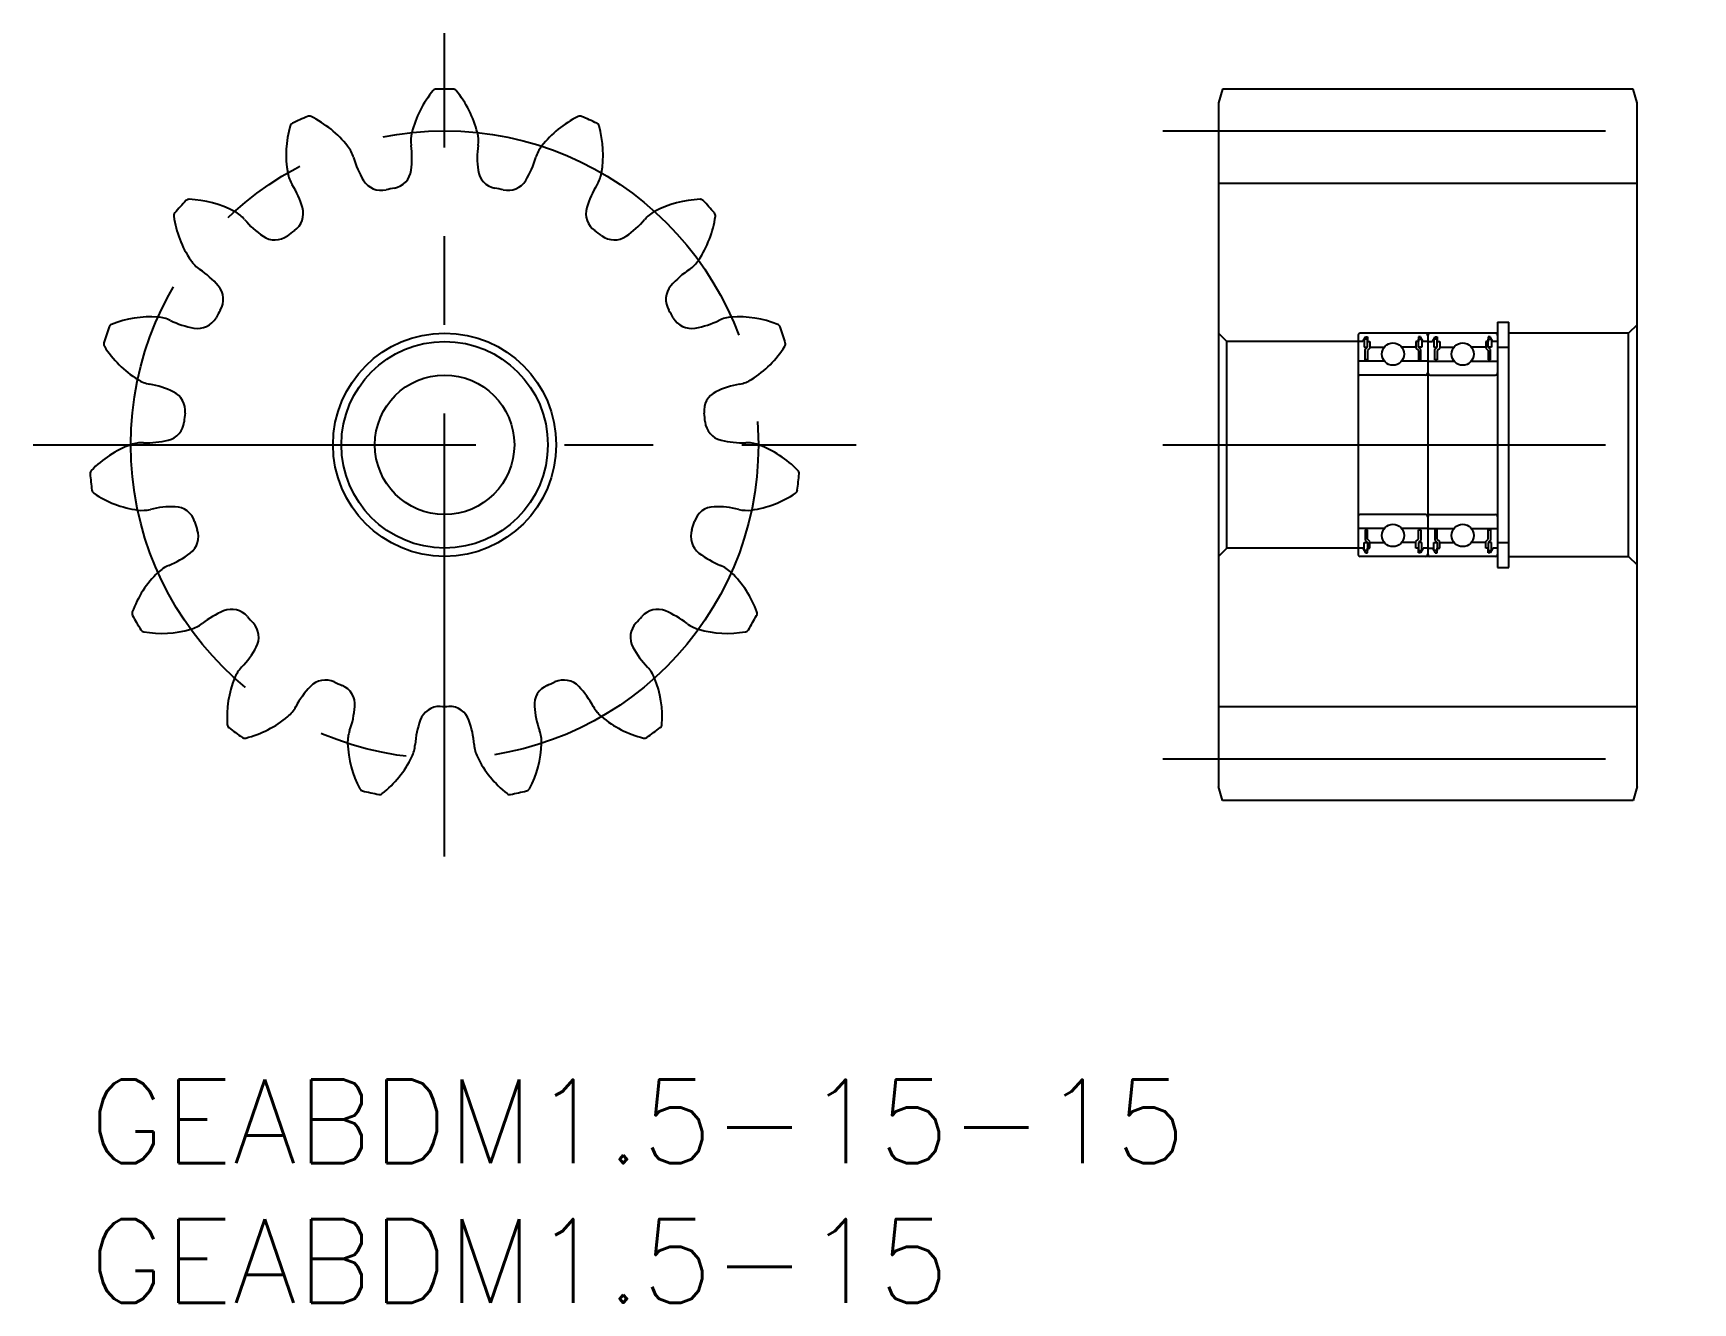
# Model space of a CAD drawing. Extents: x -2 to 57.5, y -8 to 37.5.
import ezdxf

# ---------------------------------------------------------------- set-up
doc = ezdxf.new("R2010")
doc.units = 0
doc.header["$LTSCALE"] = 0.5
doc.linetypes.add('CENTER', pattern=[50.8, 31.75, -6.35, 6.35, -6.35])
for name, color, linetype in [('MSM_CENTER', 1, 'CENTER'), ('MSM_CONTINUOUS', 7, 'CONTINUOUS'), ('MSM_PART_NUMBER', 7, 'CONTINUOUS')]:
    doc.layers.add(name, color=color, linetype=linetype)
doc.styles.get("Standard").update_dxf_attribs({"font": 'txt.shx', "height": 3, "bigfont": 'bigfont.shx'})

msp = doc.modelspace()

# ---------------------------------------------------------------- linework, layer by layer
at = {"layer": 'MSM_CENTER'}
for p, q in [((12.75, 8), (12.75, 37.5)), ((38.5, 34), (57.5, 34)), ((-2, 22.75), (27.5, 22.75)), ((38.5, 22.75), (57.5, 22.75)), ((38.5, 11.5), (57.5, 11.5))]:
    msp.add_line(p, q, dxfattribs=at)
msp.add_circle((12.75, 22.75), 11.25, dxfattribs=at)
at = {"layer": 'MSM_CONTINUOUS'}
for p, q in [((40.634, 35.5), (40.5, 35)), ((55.366, 35.5), (40.634, 35.5)), ((55.5, 35), (55.366, 35.5)), ((40.5, 35), (40.5, 10.5)), ((55.5, 10.5), (55.5, 35)), ((40.5, 32.125), (55.5, 32.125)), ((50.5, 27.15), (50.5, 18.35)), ((50.5, 27.15), (50.9, 27.15)), ((50.9, 18.35), (50.9, 27.15)), ((55.5, 27.05), (55.2, 26.75)), ((40.8, 26.45), (40.5, 26.75)), ((45.67, 26.45), (40.8, 26.45)), ((40.8, 19.05), (40.8, 26.45)), ((45.5, 26.67), (45.5, 18.83)), ((50.5, 26.75), (45.58, 26.75)), ((45.67, 26.45), (45.768, 26.62)), ((45.719, 26.535), (45.719, 26.25)), ((45.84, 26.535), (45.719, 26.535)), ((45.719, 26.25), (45.84, 26.25)), ((45.755, 26.165), (45.84, 26.25)), ((45.768, 26.62), (45.84, 26.62)), ((45.84, 26.62), (45.84, 26.45)), ((45.84, 26.25), (45.84, 26.535)), ((45.84, 26.45), (45.925, 26.45)), ((45.925, 26.215), (45.84, 26.13)), ((45.925, 26.45), (45.925, 26.215)), ((45.925, 26.28), (45.955, 26.25)), ((45.955, 26.25), (46.438, 26.25)), ((47.545, 26.25), (47.062, 26.25)), ((47.575, 26.28), (47.545, 26.25)), ((47.575, 26.45), (47.575, 26.215)), ((47.66, 26.45), (47.575, 26.45)), ((47.575, 26.215), (47.66, 26.13)), ((47.732, 26.62), (47.66, 26.62)), ((47.66, 26.62), (47.66, 26.45)), ((47.66, 26.535), (47.781, 26.535)), ((47.66, 26.25), (47.66, 26.535)), ((47.745, 26.165), (47.66, 26.25)), ((47.781, 26.25), (47.66, 26.25)), ((47.83, 26.45), (47.732, 26.62)), ((47.781, 26.535), (47.781, 26.25)), ((48, 26.45), (47.83, 26.45)), ((47.987, 26.714), (47.987, 26.714)), ((48, 26.67), (48, 18.83)), ((48, 26.45), (48.17, 26.45)), ((48.013, 26.714), (48.013, 26.714)), ((48.17, 26.45), (48.268, 26.62)), ((48.34, 26.535), (48.219, 26.535)), ((48.219, 26.535), (48.219, 26.25)), ((48.219, 26.25), (48.34, 26.25)), ((48.255, 26.165), (48.34, 26.25)), ((48.268, 26.62), (48.34, 26.62)), ((48.34, 26.62), (48.34, 26.45)), ((48.34, 26.25), (48.34, 26.535)), ((48.34, 26.45), (48.425, 26.45)), ((48.425, 26.215), (48.34, 26.13)), ((48.425, 26.45), (48.425, 26.215)), ((48.425, 26.28), (48.455, 26.25)), ((48.455, 26.25), (48.938, 26.25)), ((50.045, 26.25), (49.562, 26.25)), ((50.075, 26.28), (50.045, 26.25)), ((50.075, 26.45), (50.075, 26.215)), ((50.16, 26.45), (50.075, 26.45)), ((50.075, 26.215), (50.16, 26.13)), ((50.232, 26.62), (50.16, 26.62)), ((50.16, 26.62), (50.16, 26.45)), ((50.16, 26.535), (50.281, 26.535)), ((50.16, 26.25), (50.16, 26.535)), ((50.245, 26.165), (50.16, 26.25)), ((50.281, 26.25), (50.16, 26.25)), ((50.33, 26.45), (50.232, 26.62)), ((50.281, 26.535), (50.281, 26.25)), ((50.5, 26.45), (50.33, 26.45)), ((50.5, 26.25), (50.9, 26.25)), ((55.2, 26.75), (50.9, 26.75)), ((55.2, 18.75), (55.2, 26.75)), ((46.438, 25.75), (45.5, 25.75)), ((45.755, 25.8), (45.755, 26.165)), ((45.84, 25.8), (45.755, 25.8)), ((45.84, 26.13), (45.84, 25.8)), ((48, 25.75), (47.062, 25.75)), ((47.66, 26.13), (47.66, 25.8)), ((47.66, 25.8), (47.745, 25.8)), ((47.745, 25.8), (47.745, 26.165)), ((48, 25.75), (48.938, 25.75)), ((48.255, 25.8), (48.255, 26.165)), ((48.34, 25.8), (48.255, 25.8)), ((48.34, 26.13), (48.34, 25.8)), ((49.562, 25.75), (50.5, 25.75)), ((50.16, 26.13), (50.16, 25.8)), ((50.16, 25.8), (50.245, 25.8)), ((50.245, 25.8), (50.245, 26.165)), ((47.92, 25.25), (45.58, 25.25)), ((48.08, 25.25), (50.42, 25.25)), ((47.92, 20.25), (45.58, 20.25)), ((48.08, 20.25), (50.42, 20.25)), ((46.438, 19.75), (45.5, 19.75)), ((45.84, 19.7), (45.755, 19.7)), ((45.755, 19.7), (45.755, 19.335)), ((45.84, 19.37), (45.84, 19.7)), ((48, 19.75), (47.062, 19.75)), ((47.66, 19.7), (47.745, 19.7)), ((47.66, 19.37), (47.66, 19.7)), ((47.745, 19.7), (47.745, 19.335)), ((48, 19.75), (48.938, 19.75)), ((48.34, 19.7), (48.255, 19.7)), ((48.255, 19.7), (48.255, 19.335)), ((48.34, 19.37), (48.34, 19.7)), ((49.562, 19.75), (50.5, 19.75)), ((50.16, 19.37), (50.16, 19.7)), ((50.16, 19.7), (50.245, 19.7)), ((50.245, 19.7), (50.245, 19.335)), ((40.8, 19.05), (40.5, 18.75)), ((45.67, 19.05), (40.8, 19.05)), ((45.67, 19.05), (45.768, 18.88)), ((45.719, 18.965), (45.719, 19.25)), ((45.719, 19.25), (45.84, 19.25)), ((45.755, 19.335), (45.84, 19.25)), ((45.925, 19.285), (45.84, 19.37)), ((45.84, 19.25), (45.84, 18.965)), ((45.84, 19.05), (45.925, 19.05)), ((45.84, 18.88), (45.84, 19.05)), ((45.925, 19.05), (45.925, 19.285)), ((45.925, 19.22), (45.955, 19.25)), ((45.955, 19.25), (46.438, 19.25)), ((47.545, 19.25), (47.062, 19.25)), ((47.575, 19.22), (47.545, 19.25)), ((47.575, 19.285), (47.66, 19.37)), ((47.575, 19.05), (47.575, 19.285)), ((47.66, 19.05), (47.575, 19.05)), ((47.745, 19.335), (47.66, 19.25)), ((47.66, 19.25), (47.66, 18.965)), ((47.781, 19.25), (47.66, 19.25)), ((47.66, 18.88), (47.66, 19.05)), ((47.83, 19.05), (47.732, 18.88)), ((47.781, 18.965), (47.781, 19.25)), ((48, 19.05), (47.83, 19.05)), ((48, 19.05), (48.17, 19.05)), ((48.17, 19.05), (48.268, 18.88)), ((48.219, 18.965), (48.219, 19.25)), ((48.219, 19.25), (48.34, 19.25)), ((48.255, 19.335), (48.34, 19.25)), ((48.425, 19.285), (48.34, 19.37)), ((48.34, 19.25), (48.34, 18.965)), ((48.34, 19.05), (48.425, 19.05)), ((48.34, 18.88), (48.34, 19.05)), ((48.425, 19.05), (48.425, 19.285)), ((48.425, 19.22), (48.455, 19.25)), ((48.455, 19.25), (48.938, 19.25)), ((50.045, 19.25), (49.562, 19.25)), ((50.075, 19.22), (50.045, 19.25)), ((50.075, 19.285), (50.16, 19.37)), ((50.075, 19.05), (50.075, 19.285)), ((50.16, 19.05), (50.075, 19.05)), ((50.245, 19.335), (50.16, 19.25)), ((50.16, 19.25), (50.16, 18.965)), ((50.281, 19.25), (50.16, 19.25)), ((50.16, 18.88), (50.16, 19.05)), ((50.33, 19.05), (50.232, 18.88)), ((50.281, 18.965), (50.281, 19.25)), ((50.5, 19.05), (50.33, 19.05)), ((50.5, 19.25), (50.9, 19.25)), ((50.5, 18.75), (45.58, 18.75)), ((45.84, 18.965), (45.719, 18.965)), ((45.768, 18.88), (45.84, 18.88)), ((47.66, 18.965), (47.781, 18.965)), ((47.732, 18.88), (47.66, 18.88)), ((48.34, 18.965), (48.219, 18.965)), ((48.268, 18.88), (48.34, 18.88)), ((50.16, 18.965), (50.281, 18.965)), ((50.232, 18.88), (50.16, 18.88)), ((50.9, 18.75), (55.2, 18.75)), ((55.2, 18.75), (55.5, 18.45)), ((50.5, 18.35), (50.9, 18.35)), ((40.5, 13.375), (55.5, 13.375)), ((40.634, 10), (40.5, 10.5)), ((55.5, 10.5), (55.366, 10)), ((55.366, 10), (40.634, 10))]:
    msp.add_line(p, q, dxfattribs=at)
for centre, radius in [((12.75, 22.75), 4), ((12.75, 22.75), 3.7), ((46.75, 26), 0.4), ((49.25, 26), 0.4), ((12.75, 22.75), 2.5), ((46.75, 19.5), 0.4), ((49.25, 19.5), 0.4)]:
    msp.add_circle(centre, radius, dxfattribs=at)
for centre, radius, start, end in [((15.213, 33.031), 3.75, 139.97151, 166), ((12.456, 35.347), 0.15, 91.33677, 139.97151), ((12.75, 22.75), 12.75, 88.66323, 91.33677), ((13.044, 35.347), 0.15, 40.02849, 88.66323), ((10.287, 33.031), 3.75, 14, 40.02849), ((12.75, 22.75), 12.75, 112.66323, 115.33677), ((7.895, 34.377), 0.15, 64.02849, 112.66323), ((6.319, 31.141), 3.75, 38, 64.02849), ((19.181, 31.141), 3.75, 115.97151, 142), ((17.605, 34.377), 0.15, 67.33677, 115.97151), ((12.75, 22.75), 12.75, 64.66323, 67.33677), ((10.818, 33.144), 3.75, 163.97151, 190), ((7.358, 34.138), 0.15, 115.33677, 163.97151), ((12.75, 33.645), 1.212, 166, 187.86357), ((12.75, 33.645), 1.212, 352.13643, 14), ((18.142, 34.138), 0.15, 16.02849, 64.66323), ((14.682, 33.144), 3.75, 350, 16.02849), ((8.319, 32.703), 1.212, 16.13643, 38), ((8.247, 33.025), 3.333, 352.47652, 7.82891), ((17.253, 33.025), 3.333, 172.17109, 187.52348), ((17.181, 32.703), 1.212, 142, 163.86357), ((12.684, 33.968), 3.333, 196.17109, 211.52348), ((12.816, 33.968), 3.333, 328.47652, 343.82891), ((8.319, 32.703), 1.212, 190, 211.86357), ((10.482, 32.618), 0.75, 211.52348, 282.94363), ((10.808, 32.687), 0.75, 281.05637, 352.47652), ((14.692, 32.687), 0.75, 187.52348, 258.94363), ((15.018, 32.618), 0.75, 257.05637, 328.47652), ((17.181, 32.703), 1.212, 328.13643, 350), ((3.586, 31.397), 0.15, 88.02849, 136.66323), ((3.462, 27.799), 3.75, 62, 88.02849), ((4.457, 30.306), 3.333, 16.47652, 31.82891), ((12.75, 22.75), 9.375, 101.05637, 102.94363), ((12.75, 22.75), 9.375, 77.05637, 78.94363), ((21.043, 30.306), 3.333, 148.17109, 163.52348), ((22.038, 27.799), 3.75, 91.97151, 118), ((21.914, 31.397), 0.15, 43.33677, 91.97151), ((3.192, 30.96), 0.15, 139.33677, 187.97151), ((12.75, 22.75), 12.75, 136.66323, 139.33677), ((4.653, 30.04), 1.212, 40.13643, 62), ((6.934, 31.038), 0.75, 305.05637, 16.47652), ((18.566, 31.038), 0.75, 163.52348, 234.94363), ((20.847, 30.04), 1.212, 118, 139.86357), ((12.75, 22.75), 12.75, 40.66323, 43.33677), ((22.308, 30.96), 0.15, 352.02849, 40.66323), ((6.757, 31.46), 3.75, 187.97151, 214), ((8.127, 32.972), 3.333, 220.17109, 235.52348), ((12.75, 22.75), 9.375, 125.05637, 126.94363), ((12.75, 22.75), 9.375, 53.05637, 54.94363), ((17.373, 32.972), 3.333, 304.47652, 319.82891), ((18.743, 31.46), 3.75, 326, 352.02849), ((6.665, 30.842), 0.75, 235.52348, 306.94363), ((18.835, 30.842), 0.75, 233.05636, 304.47652), ((4.653, 30.04), 1.212, 214, 235.86357), ((20.847, 30.04), 1.212, 304.13643, 326), ((2.101, 26.279), 3.333, 40.47652, 55.82891), ((23.399, 26.279), 3.333, 124.17109, 139.52348), ((4.066, 27.956), 0.75, 329.05637, 40.47652), ((21.434, 27.956), 0.75, 139.52348, 210.94363), ((12.75, 22.75), 9.375, 149.05637, 150.94363), ((12.75, 22.75), 9.375, 29.05637, 30.94363), ((12.75, 22.75), 12.75, 160.66323, 163.33677), ((0.861, 26.922), 0.15, 112.02849, 160.66323), ((2.211, 23.585), 3.75, 86, 112.02849), ((2.388, 26.117), 1.212, 64.13643, 86), ((4.369, 30.208), 3.333, 244.17109, 259.52348), ((3.899, 27.667), 0.75, 259.52348, 330.94363), ((21.601, 27.667), 0.75, 209.05636, 280.47652), ((21.131, 30.208), 3.333, 280.47652, 295.82891), ((23.112, 26.117), 1.212, 94, 115.86357), ((23.289, 23.585), 3.75, 67.97151, 94), ((24.639, 26.922), 0.15, 19.33677, 67.97151), ((12.75, 22.75), 12.75, 16.66323, 19.33677), ((0.679, 26.363), 0.15, 163.33677, 211.97153), ((3.733, 28.269), 3.75, 211.97151, 238), ((21.767, 28.269), 3.75, 302, 328.02849), ((24.821, 26.363), 0.15, 328.02849, 16.66323), ((45.58, 26.67), 0.08, 90, 180), ((47.92, 26.67), 0.08, 0, 90), ((48.08, 26.67), 0.08, 90, 180), ((50.42, 26.67), 0.08, 0, 90), ((2.388, 26.117), 1.212, 238, 259.86357), ((23.112, 26.117), 1.212, 280.13643, 302), ((45.58, 25.33), 0.08, 180, 270), ((47.92, 25.33), 0.08, 270, 0), ((48.08, 25.33), 0.08, 180, 270), ((50.42, 25.33), 0.08, 270, 0), ((1.586, 21.643), 3.333, 64.47652, 79.82891), ((2.699, 23.974), 0.75, 353.05637, 64.47652), ((22.801, 23.974), 0.75, 115.52348, 186.94363), ((23.914, 21.643), 3.333, 100.17109, 115.52348), ((12.75, 22.75), 9.375, 173.05637, 174.94363), ((12.75, 22.75), 9.375, 5.05637, 6.94363), ((2.664, 23.642), 0.75, 283.52348, 354.94363), ((22.836, 23.642), 0.75, 185.05636, 256.47652), ((2.783, 19.226), 3.75, 110, 136.02849), ((1.915, 21.611), 1.212, 88.13643, 110), ((2.06, 26.154), 3.333, 268.17109, 283.52348), ((23.44, 26.154), 3.333, 256.47652, 271.82891), ((23.585, 21.611), 1.212, 70, 91.86357), ((22.717, 19.226), 3.75, 43.97151, 70), ((0.192, 21.726), 0.15, 136.02849, 184.66323), ((12.75, 22.75), 12.75, 184.66323, 187.33677), ((12.75, 22.75), 12.75, 352.66323, 355.33677), ((25.308, 21.726), 0.15, 355.33677, 43.97151), ((0.253, 21.141), 0.15, 187.33677, 235.97148), ((2.268, 24.124), 3.75, 235.9715, 262), ((23.232, 24.124), 3.75, 278, 304.02849), ((25.247, 21.141), 0.15, 304.02849, 352.66323), ((1.915, 21.611), 1.212, 262, 283.86357), ((3.002, 17.198), 3.333, 88.47652, 103.82891), ((3.07, 19.78), 0.75, 17.05637, 88.47652), ((22.43, 19.78), 0.75, 91.52348, 162.94363), ((22.498, 17.198), 3.333, 76.17109, 91.52348), ((23.585, 21.611), 1.212, 256.13643, 278), ((45.58, 20.17), 0.08, 90, 180), ((47.92, 20.17), 0.08, 0, 90), ((48.08, 20.17), 0.08, 90, 180), ((50.42, 20.17), 0.08, 0, 90), ((3.173, 19.463), 0.75, 307.52348, 18.94363), ((12.75, 22.75), 9.375, 197.05637, 198.94363), ((22.327, 19.463), 0.75, 161.05637, 232.47652), ((12.75, 22.75), 9.375, 341.05637, 342.94363), ((1.6, 21.512), 3.333, 292.17109, 307.52348), ((23.9, 21.512), 3.333, 232.47652, 247.82891), ((45.58, 18.83), 0.08, 180, 270), ((47.92, 18.83), 0.08, 270, 0), ((48.08, 18.83), 0.08, 180, 270), ((50.42, 18.83), 0.08, 270, 0), ((5.078, 15.477), 3.75, 134, 160.02849), ((3.315, 17.302), 1.212, 112.13643, 134), ((22.185, 17.302), 1.212, 46, 67.86357), ((20.422, 15.477), 3.75, 19.97151, 46), ((1.694, 16.706), 0.15, 160.02849, 208.66323), ((6.103, 13.713), 3.333, 112.47652, 127.82891), ((5.115, 16.1), 0.75, 41.05637, 112.47652), ((20.385, 16.1), 0.75, 67.52348, 138.94363), ((19.397, 13.713), 3.333, 52.17109, 67.52348), ((23.806, 16.706), 0.15, 331.33677, 19.97151), ((12.75, 22.75), 12.75, 208.66323, 211.33677), ((1.988, 16.197), 0.15, 211.33677, 259.97151), ((2.615, 19.742), 3.75, 259.97151, 286), ((3.315, 17.302), 1.212, 286, 307.86357), ((12.75, 22.75), 9.375, 221.05637, 222.94363), ((5.338, 15.852), 0.75, 331.52348, 42.94363), ((20.162, 15.852), 0.75, 137.05637, 208.47652), ((12.75, 22.75), 9.375, 317.05637, 318.94363), ((22.185, 17.302), 1.212, 232.13643, 254), ((22.885, 19.742), 3.75, 254, 280.02849), ((23.512, 16.197), 0.15, 280.02849, 328.66323), ((12.75, 22.75), 12.75, 328.66323, 331.33677), ((3.067, 17.084), 3.333, 316.17109, 331.52348), ((22.433, 17.084), 3.333, 208.47652, 223.82891), ((8.699, 12.985), 3.75, 158, 184.02849), ((6.346, 13.936), 1.212, 136.13643, 158), ((8.48, 13.569), 0.75, 65.05637, 136.47652), ((17.02, 13.569), 0.75, 43.52348, 114.94363), ((19.154, 13.936), 1.212, 22, 43.86357), ((16.801, 12.985), 3.75, 355.97151, 22), ((10.353, 11.79), 3.333, 136.47652, 151.82891), ((12.75, 22.75), 9.375, 245.05637, 246.94363), ((8.785, 13.434), 0.75, 355.52348, 66.94363), ((16.715, 13.434), 0.75, 113.05637, 184.47652), ((12.75, 22.75), 9.375, 293.05637, 294.94363), ((15.147, 11.79), 3.333, 28.17109, 43.52348), ((6.346, 13.936), 1.212, 310, 331.86357), ((6.209, 13.635), 3.333, 340.17109, 355.52348), ((12.583, 12.626), 0.75, 89.05637, 160.47652), ((12.75, 22.75), 9.375, 269.05637, 270.94363), ((12.917, 12.626), 0.75, 19.52348, 90.94363), ((19.291, 13.635), 3.333, 184.47652, 199.82891), ((19.154, 13.936), 1.212, 208.13643, 230), ((5.108, 12.732), 0.15, 184.02849, 232.66323), ((12.75, 22.75), 12.75, 232.66323, 235.33677), ((4.715, 15.88), 3.75, 283.97151, 310), ((10.485, 12.093), 1.212, 160.13643, 182), ((15.018, 11.763), 3.333, 160.47652, 175.82891), ((10.482, 11.763), 3.333, 4.17109, 19.52348), ((15.015, 12.093), 1.212, 358, 19.86357), ((20.785, 15.88), 3.75, 230, 256.02849), ((12.75, 22.75), 12.75, 304.66323, 307.33677), ((20.392, 12.732), 0.15, 307.33677, 355.97151), ((5.584, 12.386), 0.15, 235.33677, 283.97151), ((13.021, 12.181), 3.75, 182, 208.02849), ((10.485, 12.093), 1.212, 334, 355.86357), ((15.015, 12.093), 1.212, 184.13643, 206), ((12.479, 12.181), 3.75, 331.97151, 358), ((19.916, 12.386), 0.15, 256.02849, 304.66323), ((8.204, 13.206), 3.75, 307.9715, 334), ((17.296, 13.206), 3.75, 206, 232.02849), ((9.844, 10.49), 0.15, 208.02849, 256.66323), ((12.75, 22.75), 12.75, 256.66323, 259.33677), ((10.419, 10.368), 0.15, 259.33677, 307.97148), ((15.081, 10.368), 0.15, 232.02849, 280.66323), ((12.75, 22.75), 12.75, 280.66323, 283.33677), ((15.656, 10.49), 0.15, 283.33677, 331.97151)]:
    msp.add_arc(centre, radius, start, end, dxfattribs=at)

# ---------------------------------------------------------------- texts
at = {"layer": 'MSM_PART_NUMBER', "linetype": 'CONTINUOUS'}
for s, p in [('GEABDM1.5-15-15', (0, -3)), ('GEABDM1.5-15', (0, -8))]:
    msp.add_text(s, height=3, dxfattribs=at).set_placement(p)

doc.saveas('drawing.dxf')
